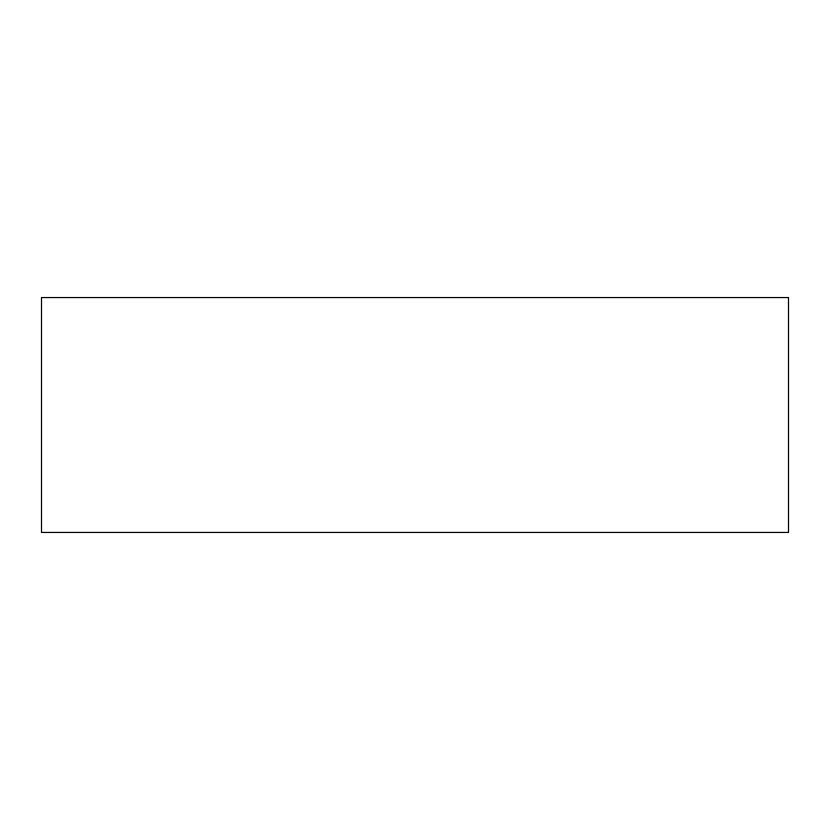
<?xml version="1.0" encoding="UTF-8"?>
<svg xmlns="http://www.w3.org/2000/svg" width="830" height="830" viewBox="0 0 830 830"><rect width="100%" height="100%" fill="white"/><g stroke="black" fill="none" stroke-linecap="round" stroke-linejoin="round"><path stroke-width="1.25" d="M788.5 297.555L41.5 297.555L41.5 532.445L788.5 532.445L788.5 297.555"/></g></svg>
